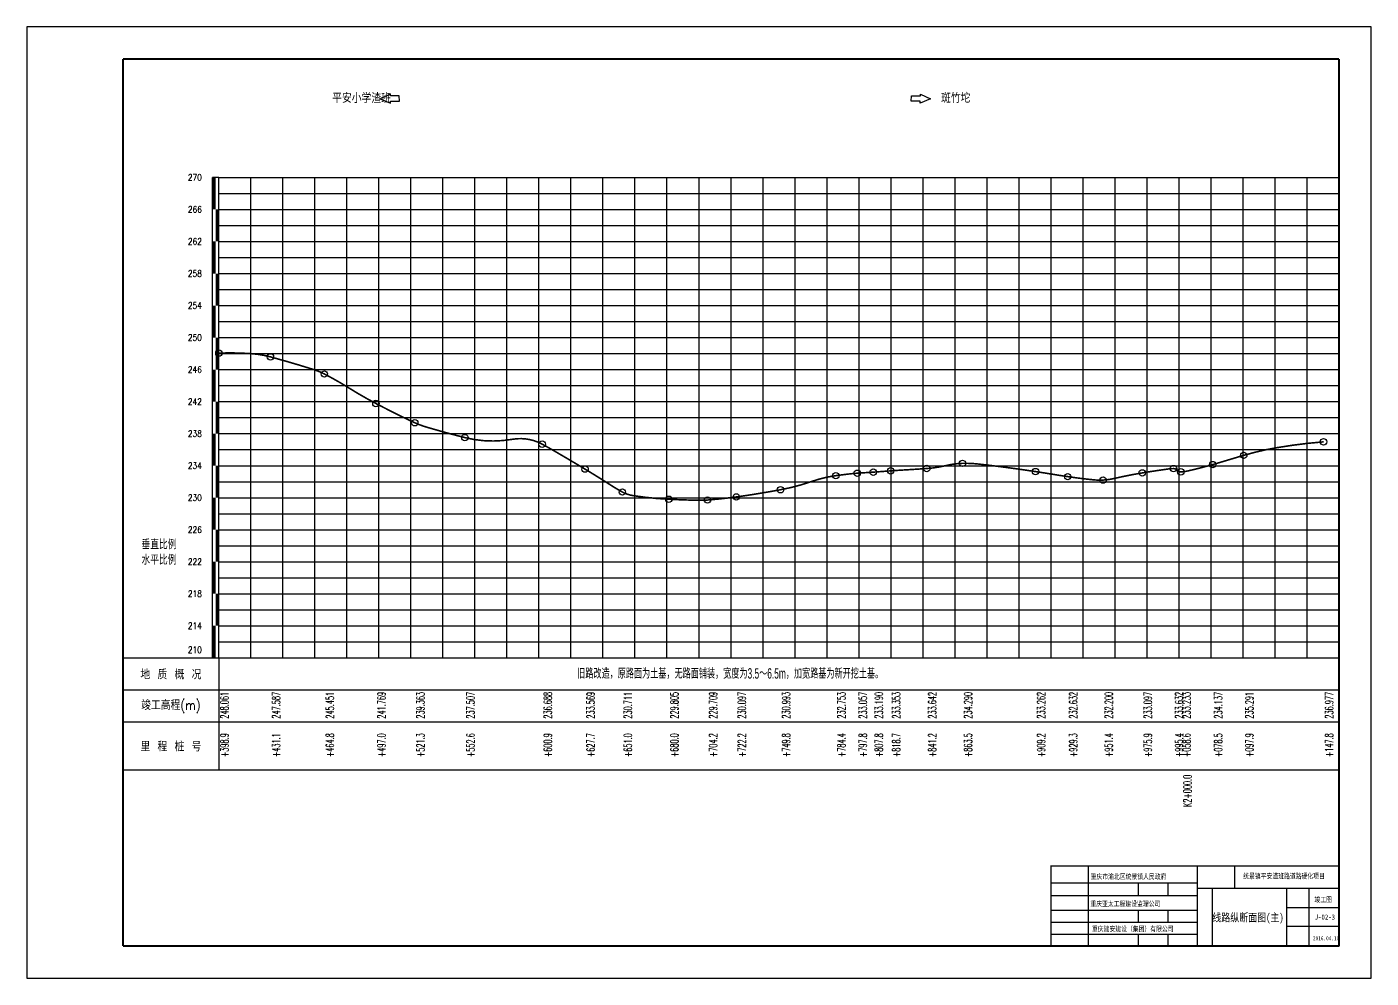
# Model space of a CAD drawing. Header units: millimetres. Extents: x -1096 to 4364, y 2864 to 4052.
# Drawn here: x 752 to 1592, y 3458 to 4052 of the extents above; entities that cross this region are included whole.
import ezdxf
from ezdxf.enums import TextEntityAlignment as Align

# ---------------------------------------------------------------- set-up
doc = ezdxf.new("R2010")
doc.units = ezdxf.units.MM
doc.header["$LTSCALE"] = 10
for name, color, linetype in [('AXIS', 3, 'Continuous'), ('PUB_TEXT', 7, 'Continuous'), ('shuju', 2, 'Continuous'), ('sjx', 1, 'Continuous'), ('WINDOW', 4, 'Continuous'), ('变坡点', 5, 'Continuous'), ('图框', 3, 'Continuous'), ('构造物', 6, 'Continuous'), ('标尺', 3, 'Continuous'), ('标题栏', 7, 'Continuous'), ('栏目', 3, 'Continuous'), ('网格', 250, 'Continuous'), ('网格1', 252, 'Continuous')]:
    doc.layers.add(name, color=color, linetype=linetype)
doc.layers.add('PUB_WINDW', color=7, linetype='Continuous', plot=False)
doc.styles.add('GTF_XW', font='fsdb_e.shx', dxfattribs={"width": 0.85, "bigfont": 'fsdb.shx'})
doc.styles.add('NAME', font='SimSun.ttf', dxfattribs={"width": 0.7})
doc.styles.add('地质概况', font='fsdb_e.shx', dxfattribs={"bigfont": 'fsdb.shx'})
doc.styles.add('地面高程', font='txt', dxfattribs={"bigfont": 'HZTXT'})
doc.styles.add('标尺', font='txt', dxfattribs={"width": 0.85, "bigfont": 'hztxt'})
doc.styles.add('标题栏', font='fsdb_e.shx', dxfattribs={"width": 0.7, "bigfont": 'fsdb.shx'})
doc.styles.add('栏目', font='txt', dxfattribs={"width": 0.85, "bigfont": 'hztxt'})

# ---------------------------------------------------------------- blocks, each defined once
blk = doc.blocks.new('竣工图签')
blk.add_line((0, 0), (0, 50))
at = {"const_width": 0.8}
blk.add_lwpolyline([(0, 50), (-180, 50), (-180, 0)], dxfattribs=at)
at = {"layer": 'AXIS', "color": 4}
for p, q in [((-156.82, 50), (-156.82, 0)), ((-88.42, 0), (-88.42, 50)), ((-65.15, 36.22), (-65.15, 50)), ((0, 0), (0, 44.67)), ((-179.9, 39.42), (-88.42, 39.42)), ((-125.65, 39.42), (-125.65, 31.48)), ((-107.03, 39.42), (-107.03, 31.48)), ((-88.42, 36.22), (0, 36.22)), ((-79.11, 0), (-79.11, 36.22)), ((-32.58, 0), (-32.58, 36.22)), ((-18.61, 0), (-18.61, 36.22)), ((-180.09, 31.48), (-88.42, 31.48)), ((-180.09, 22.34), (-88.42, 22.34)), ((-125.65, 22.34), (-125.65, 14.89)), ((-107.03, 22.34), (-107.03, 14.89)), ((-32.58, 24), (0, 24)), ((-180.09, 14.89), (-88.42, 14.89)), ((-32.58, 12.38), (0, 12.38)), ((-180.09, 7.45), (-88.42, 7.45)), ((-180.09, 0), (0, 0)), ((-125.65, 7.45), (-125.65, 0)), ((-107.03, 7.45), (-107.03, 0))]:
    blk.add_line(p, q, dxfattribs=at)
at = {"layer": 'AXIS'}
for p, q in [((0, 0), (0, 44.67)), ((-180.09, 0), (0, 0))]:
    blk.add_line(p, q, dxfattribs=at)
at = {"layer": 'PUB_WINDW'}
blk.add_line((0, 0), (0, 44.31), dxfattribs=at)
at = {"layer": 'WINDOW', "color": 4}
blk.add_line((0, 0), (0, 44.31), dxfattribs=at)
at = {"layer": 'AXIS', "linetype": 'Continuous', "style": 'NAME', "width": 0.8}
blk.add_text('2016.04.10', height=2.501, dxfattribs=at).set_placement((-16.31, 3.59))
at = {"layer": 'PUB_TEXT', "linetype": 'Continuous', "style": 'NAME', "width": 0.8}
for s, p in [('重庆市渝北区统景镇人民政府', (-155.29, 41.8)), ('统景镇平安渣班路道路硬化项目', (-59.93, 42.12)), ('重庆亚太工程建设监理公司', (-155.42, 24.8)), ('重庆建安建设（集团）有限公司', (-154.44, 9.14))]:
    blk.add_text(s, height=3.2517, dxfattribs=at).set_placement(p)
for tag, p in [('图别', (-15.39, 27.4)), ('图号', (-15.27, 16.48))]:
    blk.add_attdef(tag, p, '', height=3.25, dxfattribs=at)
blk.add_attdef('图名', text='', height=5, dxfattribs=at).set_placement((-56.91, 15.31), align=Align.CENTER)

msp = doc.modelspace()

# ---------------------------------------------------------------- linework, layer by layer
at = {"layer": 'sjx', "const_width": 1}
msp.add_lwpolyline([(871.67, 3848.59, -0.027858), (892.06, 3848.23, -0.047497), (903.87, 3846.22, -0.010897), (930.8, 3838.33, -0.04187), (937.57, 3835.54, -0.021559), (952.95, 3826.79, 0.019662), (969.77, 3817.13, 0.005545), (984.34, 3809.72, 0.008415), (994.07, 3805.1, 0.034464), (1001.35, 3802.39, 0.01074), (1025.37, 3795.82, 0.105138), (1055.12, 3794.76, -0.169436), (1073.67, 3791.73, -0.007345), (1081.92, 3787.09, -0.003227), (1100.47, 3776.13, -0.008413), (1116.62, 3766.08, 0.019258), (1123.77, 3761.84, 0.085605), (1130.42, 3759.6, 0.026579), (1152.77, 3757.31, 0.007208), (1171.47, 3756.67, 0.024527), (1176.97, 3756.83, 0.007277), (1185.45, 3757.62, 0.006462), (1194.97, 3758.77, 0.006926), (1206.83, 3760.53, 0.005198), (1222.57, 3763.25, 0.038714), (1242.06, 3768.42, -0.050273), (1257.17, 3772.05, -0.005654), (1266.05, 3773.16, -0.011136), (1270.57, 3773.57, -0.001412), (1277.02, 3774, 0.002561), (1280.57, 3774.24, 0.000631), (1284.45, 3774.53, -0.00035), (1291.47, 3775.05, -0.003911), (1299.59, 3775.59, 0.002207), (1313.97, 3776.5, 0.043453), (1326.37, 3778.43, -0.054636), (1336.27, 3779.74, -0.033687), (1346.69, 3779.27, -0.009865), (1381.97, 3774.6, -0.002351), (1393.53, 3772.78, 0.003187), (1402.07, 3771.45, 0.012673), (1418.54, 3769.42, 0.037367), (1424.17, 3769.29, 0.044341), (1430.88, 3770.24, -0.01653), (1448.67, 3773.77, -0.006694), (1464.64, 3776.18, -0.030573), (1468.17, 3776.45, -0.214507), (1470.47, 3775.45, 0.213798), (1472.77, 3774.45, 0.053045), (1476.93, 3774.95, 0.013656), (1492.67, 3778.97, 0.004251), (1499.38, 3780.95, -0.002248), (1512.07, 3784.74, -0.029665), (1532.96, 3789.56, -0.021749), (1561.97, 3793.17)], format="xyb", dxfattribs=at)
at = {"layer": 'sjx'}
for centre in [(871.67, 3848.59), (903.87, 3846.22), (937.57, 3835.54), (969.77, 3817.13), (994.07, 3805.1), (1025.37, 3795.82), (1073.67, 3791.73), (1561.97, 3793.17), (1336.27, 3779.74), (1492.67, 3778.97), (1512.07, 3784.74), (1100.47, 3776.13), (1257.17, 3772.05), (1270.57, 3773.57), (1280.57, 3774.24), (1291.47, 3775.05), (1313.97, 3776.5), (1381.97, 3774.6), (1402.07, 3771.45), (1448.67, 3773.77), (1468.17, 3776.45), (1472.77, 3774.45), (1123.77, 3761.84), (1222.57, 3763.25), (1424.17, 3769.29), (1152.77, 3757.31), (1176.97, 3756.83), (1194.97, 3758.77)]:
    msp.add_circle(centre, 2, dxfattribs=at)
at = {"layer": '变坡点'}
msp.add_line((1551.62, 3812.78), (1551.62, 3846.78), dxfattribs=at)
at = {"layer": '图框', "linetype": 'Continuous'}
for points in [[(1591.67, 4052.29), (751.67, 4052.29)], [(751.67, 4052.29), (751.67, 3458.29)], [(1591.67, 3458.29), (1591.67, 4052.29)], [(751.67, 3458.29), (1591.67, 3458.29)]]:
    msp.add_lwpolyline(points, dxfattribs=at)
at = {"layer": '图框', "linetype": 'Continuous', "const_width": 1.2}
for points in [[(1571.67, 4032.29), (811.67, 4032.29), (811.67, 4032.29)], [(811.67, 4032.29), (811.67, 3478.29), (811.67, 3478.29)], [(1571.67, 3478.29), (1571.67, 4032.29), (1571.67, 4032.29)], [(811.67, 3478.29), (1571.67, 3478.29), (1571.67, 3478.29)]]:
    msp.add_lwpolyline(points, dxfattribs=at)
at = {"layer": '构造物', "color": 7}
for points in [[(978.79, 4010.35), (972.39, 4007.47), (978.86, 4004.75), (978.85, 4005.87), (984.45, 4005.94), (984.41, 4009.3), (978.81, 4009.23)], [(1310, 4010.35), (1316.41, 4007.47), (1309.94, 4004.75), (1309.95, 4005.87), (1304.35, 4005.94), (1304.39, 4009.3), (1309.99, 4009.23)]]:
    msp.add_lwpolyline(points, close=True, dxfattribs=at)
at = {"layer": '标尺'}
for p, q in [((867.67, 3658.29), (867.67, 3958.29)), ((871.67, 3958.29), (867.67, 3958.29)), ((871.67, 3658.29), (871.67, 3958.29)), ((811.67, 3658.29), (1571.67, 3658.29))]:
    msp.add_line(p, q, dxfattribs=at)
at = {"layer": '标尺', "flags": 128}
for points in [[(868.67, 3938.29, 2, 2, 0), (868.67, 3958.29, 2, 2, 0)], [(870.67, 3918.29, 2, 2, 0), (870.67, 3938.29, 2, 2, 0)], [(868.67, 3898.29, 2, 2, 0), (868.67, 3918.29, 2, 2, 0)], [(870.67, 3878.29, 2, 2, 0), (870.67, 3898.29, 2, 2, 0)], [(868.67, 3858.29, 2, 2, 0), (868.67, 3878.29, 2, 2, 0)], [(870.67, 3838.29, 2, 2, 0), (870.67, 3858.29, 2, 2, 0)], [(868.67, 3818.29, 2, 2, 0), (868.67, 3838.29, 2, 2, 0)], [(870.67, 3798.29, 2, 2, 0), (870.67, 3818.29, 2, 2, 0)], [(868.67, 3778.29, 2, 2, 0), (868.67, 3798.29, 2, 2, 0)], [(870.67, 3758.29, 2, 2, 0), (870.67, 3778.29, 2, 2, 0)], [(868.67, 3738.29, 2, 2, 0), (868.67, 3758.29, 2, 2, 0)], [(870.67, 3718.29, 2, 2, 0), (870.67, 3738.29, 2, 2, 0)], [(868.67, 3698.29, 2, 2, 0), (868.67, 3718.29, 2, 2, 0)], [(870.67, 3678.29, 2, 2, 0), (870.67, 3698.29, 2, 2, 0)], [(868.67, 3658.29, 2, 2, 0), (868.67, 3678.29, 2, 2, 0)]]:
    msp.add_lwpolyline(points, format="xyseb", dxfattribs=at)
at = {"layer": '栏目'}
for p, q in [((811.67, 3658.29), (811.67, 3498.29)), ((871.67, 3658.29), (871.67, 3588.29)), ((811.67, 3638.29), (1571.67, 3638.29)), ((811.67, 3618.29), (1571.67, 3618.29)), ((811.67, 3588.29), (1571.67, 3588.29))]:
    msp.add_line(p, q, dxfattribs=at)
at = {"layer": '网格'}
for p, q in [((891.67, 3658.29), (891.67, 3958.29)), ((911.67, 3658.29), (911.67, 3958.29)), ((931.67, 3658.29), (931.67, 3958.29)), ((951.67, 3658.29), (951.67, 3958.29)), ((991.67, 3658.29), (991.67, 3958.29)), ((1011.67, 3658.29), (1011.67, 3958.29)), ((1031.67, 3658.29), (1031.67, 3958.29)), ((1051.67, 3658.29), (1051.67, 3958.29)), ((1091.67, 3658.29), (1091.67, 3958.29)), ((1111.67, 3658.29), (1111.67, 3958.29)), ((1131.67, 3658.29), (1131.67, 3958.29)), ((1151.67, 3658.29), (1151.67, 3958.29)), ((1191.67, 3658.29), (1191.67, 3958.29)), ((1211.67, 3658.29), (1211.67, 3958.29)), ((1231.67, 3658.29), (1231.67, 3958.29)), ((1251.67, 3658.29), (1251.67, 3958.29)), ((1291.67, 3658.29), (1291.67, 3958.29)), ((1311.67, 3658.29), (1311.67, 3958.29)), ((1331.67, 3658.29), (1331.67, 3958.29)), ((1351.67, 3658.29), (1351.67, 3958.29)), ((1391.67, 3658.29), (1391.67, 3958.29)), ((1411.67, 3658.29), (1411.67, 3958.29)), ((1431.67, 3658.29), (1431.67, 3958.29)), ((1451.67, 3658.29), (1451.67, 3958.29)), ((1491.67, 3658.29), (1491.67, 3958.29)), ((1511.67, 3658.29), (1511.67, 3958.29)), ((1531.67, 3658.29), (1531.67, 3958.29)), ((1551.67, 3658.29), (1551.67, 3958.29)), ((871.67, 3948.29), (1571.67, 3948.29)), ((871.67, 3938.29), (1571.67, 3938.29)), ((871.67, 3928.29), (1571.67, 3928.29)), ((871.67, 3918.29), (1571.67, 3918.29)), ((871.67, 3898.29), (1571.67, 3898.29)), ((871.67, 3888.29), (1571.67, 3888.29)), ((871.67, 3878.29), (1571.67, 3878.29)), ((871.67, 3868.29), (1571.67, 3868.29)), ((871.67, 3848.29), (1571.67, 3848.29)), ((871.67, 3838.29), (1571.67, 3838.29)), ((871.67, 3828.29), (1571.67, 3828.29)), ((871.67, 3818.29), (1571.67, 3818.29)), ((871.67, 3798.29), (1571.67, 3798.29)), ((871.67, 3788.29), (1571.67, 3788.29)), ((871.67, 3778.29), (1571.67, 3778.29)), ((871.67, 3768.29), (1571.67, 3768.29)), ((871.67, 3748.29), (1571.67, 3748.29)), ((871.67, 3738.29), (1571.67, 3738.29)), ((871.67, 3728.29), (1571.67, 3728.29)), ((871.67, 3718.29), (1571.67, 3718.29)), ((871.67, 3698.29), (1571.67, 3698.29)), ((871.67, 3688.29), (1571.67, 3688.29)), ((871.67, 3678.29), (1571.67, 3678.29)), ((871.67, 3668.29), (1571.67, 3668.29))]:
    msp.add_line(p, q, dxfattribs=at)
at = {"layer": '网格1'}
for p, q in [((871.67, 3958.29), (1571.67, 3958.29)), ((971.67, 3658.29), (971.67, 3958.29)), ((1071.67, 3658.29), (1071.67, 3958.29)), ((1171.67, 3658.29), (1171.67, 3958.29)), ((1271.67, 3658.29), (1271.67, 3958.29)), ((1371.67, 3658.29), (1371.67, 3958.29)), ((1471.67, 3658.29), (1471.67, 3958.29)), ((871.67, 3908.29), (1571.67, 3908.29)), ((871.67, 3858.29), (1571.67, 3858.29)), ((871.67, 3808.29), (1571.67, 3808.29)), ((871.67, 3758.29), (1571.67, 3758.29)), ((871.67, 3708.29), (1571.67, 3708.29))]:
    msp.add_line(p, q, dxfattribs=at)

# ---------------------------------------------------------------- block references
at = {"layer": 'sjx'}
msp.add_blockref('竣工图签', (1571.67, 3478.29), dxfattribs=at).add_auto_attribs({'图别': '竣工图', '图号': 'J-02-3', '图名': '线路纵断面图(主)'})

# ---------------------------------------------------------------- texts
at = {"layer": 'shuju', "style": '地质概况', "width": 0.6}
msp.add_text('旧路改造，原路面为土基，无路面铺装，宽度为3.5～6.5m，加宽路基为新开挖土基。', height=6.5, dxfattribs=at).set_placement((1191.15, 3648.82), align=Align.MIDDLE)
at = {"layer": 'shuju', "style": '地面高程', "width": 0.6}
for s, p in [('248.061', (877.67, 3620.29)), ('247.587', (909.87, 3620.29)), ('245.451', (943.57, 3620.29)), ('241.769', (975.77, 3620.29)), ('239.363', (1000.07, 3620.29)), ('237.507', (1031.37, 3620.29)), ('236.688', (1079.67, 3620.29)), ('233.569', (1106.47, 3620.29)), ('230.711', (1129.77, 3620.29)), ('229.805', (1158.77, 3620.29)), ('229.709', (1182.97, 3620.29)), ('230.097', (1200.97, 3620.29)), ('230.993', (1228.57, 3620.29)), ('232.753', (1263.17, 3620.29)), ('233.057', (1276.57, 3620.29)), ('233.190', (1286.57, 3620.29)), ('233.353', (1297.47, 3620.29)), ('233.642', (1319.97, 3620.29)), ('234.290', (1342.27, 3620.29)), ('233.262', (1387.97, 3620.29)), ('232.632', (1408.07, 3620.29)), ('232.200', (1430.17, 3620.29)), ('233.097', (1454.67, 3620.29)), ('233.632', (1474.17, 3620.29)), ('233.233', (1478.77, 3620.29)), ('234.137', (1498.67, 3620.29)), ('235.291', (1518.07, 3620.29)), ('236.977', (1567.97, 3620.29)), ('+398.9', (877.67, 3596.29)), ('+431.1', (909.87, 3596.29)), ('+464.8', (943.57, 3596.29)), ('+497.0', (975.77, 3596.29)), ('+521.3', (1000.07, 3596.29)), ('+552.6', (1031.37, 3596.29)), ('+600.9', (1079.67, 3596.29)), ('+627.7', (1106.47, 3596.29)), ('+651.0', (1129.77, 3596.29)), ('+680.0', (1158.77, 3596.29)), ('+704.2', (1182.97, 3596.29)), ('+722.2', (1200.97, 3596.29)), ('+749.8', (1228.57, 3596.29)), ('+784.4', (1263.17, 3596.29)), ('+797.8', (1276.57, 3596.29)), ('+807.8', (1286.57, 3596.29)), ('+818.7', (1297.47, 3596.29)), ('+841.2', (1319.97, 3596.29)), ('+863.5', (1342.27, 3596.29)), ('+909.2', (1387.97, 3596.29)), ('+929.3', (1408.07, 3596.29)), ('+951.4', (1430.17, 3596.29)), ('+975.9', (1454.67, 3596.29)), ('+995.4', (1474.17, 3596.29)), ('+058.6', (1478.77, 3596.29)), ('+078.5', (1498.67, 3596.29)), ('+097.9', (1518.07, 3596.29)), ('+147.8', (1567.97, 3596.29)), ('K2+000.0', (1479.4, 3565.1))]:
    msp.add_text(s, height=5, rotation=90, dxfattribs=at).set_placement(p)
at = {"layer": '构造物', "color": 7, "style": 'GTF_XW', "width": 0.85}
for s, rotation, p in [('平安小学渣班', 359.64536, (942.42, 4004.88)), ('斑竹坨', 0.35464, (1322.96, 4004.8))]:
    msp.add_text(s, height=6, rotation=rotation, dxfattribs=at).set_placement(p)
at = {"layer": '标尺', "style": '标尺', "width": 0.85}
for s, p in [('270', (856.67, 3958.29)), ('266', (856.67, 3938.29)), ('262', (856.67, 3918.29)), ('258', (856.67, 3898.29)), ('254', (856.67, 3878.29)), ('250', (856.67, 3858.29)), ('246', (856.67, 3838.29)), ('242', (856.67, 3818.29)), ('238', (856.67, 3798.29)), ('234', (856.67, 3778.29)), ('230', (856.67, 3758.29)), ('226', (856.67, 3738.29)), ('222', (856.67, 3718.29)), ('218', (856.67, 3698.29)), ('214', (856.67, 3678.29)), ('210', (856.67, 3663.29))]:
    msp.add_text(s, height=4, dxfattribs=at).set_placement(p, align=Align.MIDDLE)
at = {"layer": '标题栏', "style": '标题栏', "width": 0.7}
for tag, text, p in [('垂直比例', '"V 1:"+$S2([VSCL])', (834.22, 3729.1)), ('水平比例', '"H 1:"+$S2([HSCL])', (834.22, 3719.44))]:
    msp.add_attdef(tag, text=text, height=6, dxfattribs=at).set_placement(p, align=Align.MIDDLE_CENTER)
at = {"layer": '栏目', "style": '栏目', "width": 0.85}
for s, p in [('地 质 概 况', (841.67, 3648.29)), ('竣工高程(m)', (841.67, 3628.29)), ('里 程 桩 号', (841.67, 3603.29))]:
    msp.add_text(s, height=6, dxfattribs=at).set_placement(p, align=Align.MIDDLE)

doc.saveas('drawing.dxf')
